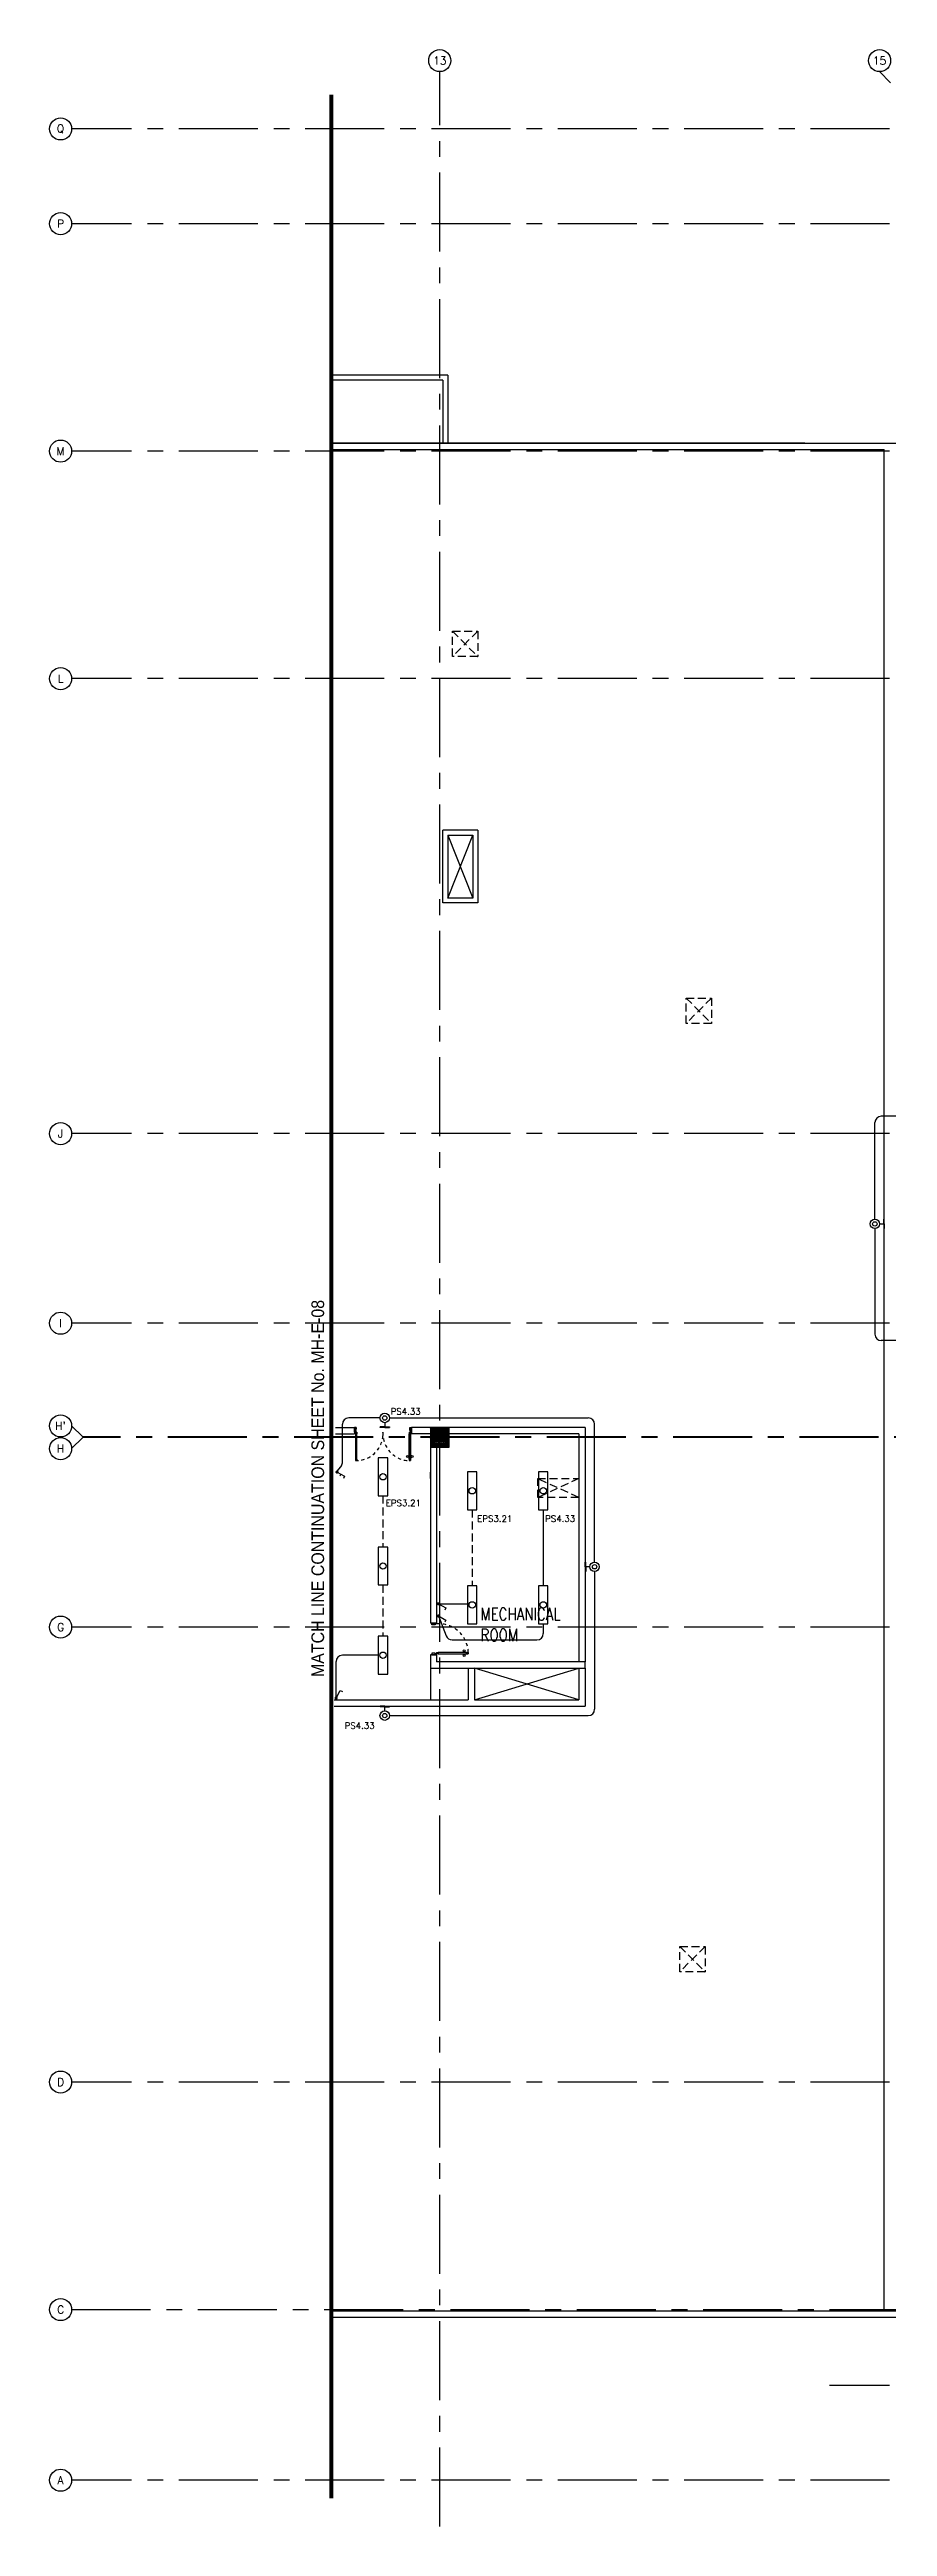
# Model space of a CAD drawing. Extents: x 88800.2 to 88879.5, y 39808.6 to 39887.1.
# Drawn here: x 88800.2 to 88826.7, y 39808.6 to 39887 of the extents above; entities that cross this region are included whole.
import ezdxf
from ezdxf.enums import TextEntityAlignment as Align

# ---------------------------------------------------------------- set-up
doc = ezdxf.new("R2010")
doc.units = 0
doc.header["$MEASUREMENT"] = 0
for name, pattern in [('CENTER2', [1.125, 0.75, -0.125, 0.125, -0.125]), ('CENTERX2', [4, 2.5, -0.5, 0.5, -0.5]), ('HIDDEN', [0.375, 0.25, -0.125])]:
    doc.linetypes.add(name, pattern=pattern)
doc.layers.get('0').update_dxf_attribs({"color": 9, "linetype": 'CONTINUOUS'})
for name, color, linetype in [('AX', 9, 'CONTINUOUS'), ('AX-CR', 7, 'CONTINUOUS'), ('AX-TXT', 6, 'CONTINUOUS'), ('AXES', 11, 'CENTERX2'), ('COL', 9, 'CONTINUOUS'), ('DOOR', 9, 'CONTINUOUS'), ('E-CLINE', 2, 'CONTINUOUS'), ('E-HLINE', 2, 'HIDDEN'), ('E-LEGEND', 3, 'CONTINUOUS'), ('E-LI', 4, 'CONTINUOUS'), ('E-LITE', 4, 'CONTINUOUS'), ('E-SWITCH', 4, 'CONTINUOUS'), ('E-TRXT', 4, 'CONTINUOUS'), ('ELEV', 2, 'CONTINUOUS'), ('HAT', 9, 'CONTINUOUS'), ('PROJ-L', 9, 'CONTINUOUS'), ('ROOF', 9, 'CONTINUOUS'), ('SHAFT', 9, 'CONTINUOUS'), ('TXT', 6, 'CONTINUOUS'), ('TXT1', 2, 'CONTINUOUS'), ('WALL', 9, 'CONTINUOUS')]:
    doc.layers.add(name, color=color, linetype=linetype)
doc.styles.add('ROMANS', font='ROMANS.shx')
doc.styles.add('TTXT', font='ARIAL.TTF', dxfattribs={"width": 0.6})

# ---------------------------------------------------------------- blocks, each defined once
blk = doc.blocks.new('AXL')
at = {"layer": 'AX-CR'}
blk.add_circle((-350, 0), 350, dxfattribs=at)
at = {"layer": 'AX-TXT', "style": 'ROMANS'}
blk.add_attdef('AX', text='', height=250, dxfattribs=at).set_placement((-350, 0), align=Align.MIDDLE)
blk = doc.blocks.new('STL-DR')
at = {"layer": 'DOOR', "color": 0, "linetype": 'ByBlock'}
blk.add_line((0, -150), (0, 0), dxfattribs=at)
at = {"layer": 'DOOR', "linetype": 'ByBlock'}
for p, q in [((50, 0), (0, 0)), ((50, -100), (50, 0)), ((0, -150), (25, -150)), ((25, -150), (25, -100)), ((25, -100), (50, -100)), ((25, -200), (25, -150)), ((75, -150), (25, -150)), ((25, -200), (25, -1100)), ((75, -200), (25, -200)), ((75, -150), (75, -200)), ((75, -1100), (75, -200)), ((950, 0), (1000, 0)), ((950, -100), (950, 0)), ((975, -100), (950, -100)), ((975, -150), (975, -100)), ((1000, -150), (975, -150)), ((1000, 0), (1000, -150)), ((9, -1055), (9, -990)), ((18, -990), (9, -990)), ((18, -1055), (9, -1055)), ((25, -978), (18, -978)), ((18, -978), (18, -1068)), ((18, -1055), (18, -990)), ((25, -1068), (18, -1068)), ((25, -1100), (25, -1150)), ((25, -1100), (75, -1100)), ((75, -1150), (25, -1150)), ((25, -1150), (75, -1150)), ((75, -978), (82, -978)), ((75, -1068), (82, -1068)), ((75, -1100), (75, -1150)), ((82, -978), (82, -1068)), ((82, -1055), (82, -990)), ((82, -990), (91, -990)), ((82, -1055), (91, -1055)), ((91, -1055), (91, -990))]:
    blk.add_line(p, q, dxfattribs=at)
for centre in [(-24, -1023), (124, -1023)]:
    blk.add_circle(centre, 32.4, dxfattribs=at)
at = {"layer": 'DOOR', "linetype": 'HIDDEN', "ltscale": 0.5}
blk.add_arc((50, -223), 928, 271.54399, 4.48155, dxfattribs=at)
at = {"layer": 'WALL'}
for p, q in [((0, 0), (0, -150)), ((0, 0), (0, -150)), ((1000, 0), (1000, -150))]:
    blk.add_line(p, q, dxfattribs=at)
blk = doc.blocks.new('AXU')
at = {"layer": 'AX-CR'}
blk.add_circle((0, 350), 350, dxfattribs=at)
at = {"layer": 'AX-TXT', "style": 'ROMANS'}
blk.add_attdef('AX', text='', height=250, dxfattribs=at).set_placement((0, 350), align=Align.MIDDLE)
blk = doc.blocks.new('C5')
at = {"layer": 'HAT', "linetype": 'ByBlock'}
h = blk.add_hatch(dxfattribs=at)
h.set_pattern_fill('ANSI31', color=256, scale=300, style=0)
h.set_pattern_definition([(45, (-223356.182, -51411.005), (-26.516504, 26.516504), [])])
h.paths.add_polyline_path([(300, 300), (0, 300), (0, 0), (300, 0)])
h.paths.add_polyline_path([(600, 300), (300, 300), (300, 0), (600, 0)])
at = {"layer": 'COL'}
blk.add_lwpolyline([(600, 300), (0, 300), (0, 0), (600, 0)], close=True, dxfattribs=at)
blk = doc.blocks.new('A$C272A55A0')
at = {"layer": 'DOOR', "color": 0, "linetype": 'ByBlock'}
for p, q in [((0, 900), (0, 1050)), ((50, 1050), (0, 1050)), ((0, 900), (25, 900)), ((25, 950), (50, 950)), ((25, 900), (25, 950)), ((75, 900), (25, 900)), ((25, 850), (25, 900)), ((42, 850), (25, 850)), ((58, 870), (42, 870)), ((42, 870), (42, 850)), ((50, 950), (50, 1050)), ((58, 850), (58, 870)), ((75, 850), (58, 850)), ((75, 900), (75, 850)), ((1725, 900), (1775, 900)), ((1725, 900), (1725, 850)), ((1725, 850), (1742, 850)), ((1742, 870), (1758, 870)), ((1742, 850), (1742, 870)), ((1750, 950), (1750, 1050)), ((1750, 1050), (1800, 1050)), ((1775, 950), (1750, 950)), ((1758, 870), (1758, 850)), ((1758, 850), (1775, 850)), ((1775, 900), (1775, 950)), ((1800, 900), (1775, 900)), ((1775, 850), (1775, 900)), ((1800, 1050), (1800, 900)), ((25, 50), (42, 50)), ((25, 50), (25, 0)), ((25, 0), (75, 0)), ((75, 0), (25, 0)), ((42, 50), (42, 30)), ((42, 30), (58, 30)), ((58, 50), (75, 50)), ((58, 50), (58, 30)), ((75, 50), (75, 0)), ((1718, 160), (1709, 160)), ((1709, 95), (1709, 160)), ((1718, 95), (1709, 95)), ((1725, 173), (1718, 173)), ((1718, 173), (1718, 83)), ((1718, 95), (1718, 160)), ((1725, 83), (1718, 83)), ((1742, 50), (1725, 50)), ((1725, 50), (1725, 0)), ((1775, 0), (1725, 0)), ((1725, 0), (1775, 0)), ((1742, 50), (1742, 30)), ((1758, 30), (1742, 30)), ((1775, 50), (1758, 50)), ((1758, 50), (1758, 30)), ((1775, 173), (1782, 173)), ((1775, 83), (1782, 83)), ((1775, 50), (1775, 0)), ((1782, 173), (1782, 83)), ((1782, 160), (1791, 160)), ((1782, 95), (1782, 160)), ((1782, 95), (1791, 95)), ((1791, 95), (1791, 160))]:
    blk.add_line(p, q, dxfattribs=at)
at = {"layer": 'DOOR', "color": 9, "linetype": 'ByBlock'}
for p, q in [((50, 1050), (0, 1010)), ((50, 1050), (0, 937)), ((50, 1050), (37, 950)), ((1750, 1050), (1800, 1010)), ((1750, 1050), (1800, 937)), ((1750, 1050), (1763, 950))]:
    blk.add_line(p, q, dxfattribs=at)
at = {"layer": 'DOOR', "linetype": 'ByBlock'}
for p, q in [((25, 850), (25, 50)), ((42, 850), (42, 50)), ((58, 850), (58, 50)), ((75, 50), (75, 850)), ((1725, 50), (1725, 850)), ((1742, 850), (1742, 50)), ((1758, 850), (1758, 50)), ((1775, 850), (1775, 50))]:
    blk.add_line(p, q, dxfattribs=at)
at = {"layer": 'DOOR', "color": 0, "linetype": 'ByBlock'}
for centre in [(1676, 128), (1824, 128)]:
    blk.add_circle(centre, 32.4, dxfattribs=at)
at = {"layer": 'DOOR', "color": 9, "linetype": 'ByBlock'}
for centre, radius, start, end in [((50, 1050), 54.4, 203.20738, 270), ((50, 1050), 74.4, 227.77643, 270), ((50, 1050), 94.4, 238.01819, 270), ((50, 1050), 114, 244.08384, 257.37743), ((50, 1050), 134, 248.15985, 259.28002), ((50, 1050), 154, 251.10529, 256.28577), ((50, 1050), 34.4, 180, 270), ((50, 1050), 14.4, 180, 270), ((1750, 1050), 14.4, 270, 0), ((1750, 1050), 34.4, 270, 0), ((1750, 1050), 54.4, 270, 336.79262), ((1750, 1050), 74.4, 270, 312.22357), ((1750, 1050), 94.4, 270, 301.98181), ((1750, 1050), 114, 282.62257, 295.91616), ((1750, 1050), 134, 280.71998, 291.84015), ((1750, 1050), 154, 283.71423, 288.89471)]:
    blk.add_arc(centre, radius, start, end, dxfattribs=at)
at = {"layer": 'DOOR', "linetype": 'HIDDEN', "ltscale": 0.5}
for centre, start, end in [((50, 851), 268.31738, 3.29648), ((1750, 851), 176.70352, 271.68262)]:
    blk.add_arc(centre, 851, start, end, dxfattribs=at)
at = {"layer": 'WALL', "linetype": 'ByBlock'}
blk.add_line((1800, 900), (1800, 1050), dxfattribs=at)
blk = doc.blocks.new('FLS240')
at = {"layer": 'E-LI'}
blk.add_lwpolyline([(-0.6, 0.15), (-0.6, -0.15), (0.6, -0.15), (0.6, 0.15)], close=True, dxfattribs=at)
blk.add_circle((0, 0), 0.1, dxfattribs=at)

msp = doc.modelspace()

# ---------------------------------------------------------------- linework, layer by layer
at = {"layer": 'AXES'}
for p, q in [((88812.53, 39808.567), (88812.53, 39886.264)), ((88826.806, 39885.914), (88826.456, 39886.264)), ((88878.77, 39884.452), (88800.871, 39884.452)), ((88878.77, 39881.452), (88800.871, 39881.452)), ((88878.77, 39874.252), (88800.871, 39874.252)), ((88878.77, 39867.052), (88800.871, 39867.052)), ((88878.77, 39852.652), (88800.871, 39852.652)), ((88878.77, 39846.652), (88800.871, 39846.652)), ((88801.221, 39843.052), (88800.871, 39843.402)), ((88801.221, 39843.032), (88800.871, 39842.682)), ((88878.42, 39843.052), (88801.221, 39843.052)), ((88878.42, 39843.032), (88801.221, 39843.032)), ((88878.77, 39837.032), (88800.871, 39837.032)), ((88878.77, 39822.632), (88800.871, 39822.632)), ((88800.871, 39815.432), (88878.77, 39815.432)), ((88878.77, 39813.032), (88824.866, 39813.032)), ((88878.77, 39810.032), (88800.871, 39810.032))]:
    msp.add_line(p, q, dxfattribs=at)
at = {"layer": 'COL'}
for p, q in [((88812.23, 39835.732), (88817.13, 39835.732)), ((88817.13, 39835.932), (88812.43, 39835.932)), ((88817.13, 39835.732), (88817.13, 39835.932)), ((88809.18, 39834.732), (88813.43, 39834.732)), ((88809.18, 39834.532), (88813.43, 39834.532))]:
    msp.add_line(p, q, dxfattribs=at)
msp.add_lwpolyline([(88817.13, 39835.732), (88817.13, 39835.932)], dxfattribs=at)
at = {"layer": 'E-CLINE', "color": 4}
for p, q in [((88826.306, 39849.944), (88826.306, 39853.002)), ((88831.733, 39853.202), (88826.506, 39853.202)), ((88826.306, 39849.644), (88826.306, 39846.301)), ((88831.733, 39846.101), (88826.506, 39846.101)), ((88810.936, 39843.652), (88817.231, 39843.652)), ((88817.431, 39839.092), (88817.431, 39843.452)), ((88817.431, 39838.792), (88817.431, 39834.431)), ((88810.936, 39834.231), (88817.231, 39834.231))]:
    msp.add_line(p, q, dxfattribs=at)
for centre, start, end in [((88826.506, 39853.002), 90, 180), ((88826.506, 39846.301), 180, 270), ((88817.231, 39843.452), 0, 90), ((88817.231, 39834.431), 270, 0)]:
    msp.add_arc(centre, 0.2, start, end, dxfattribs=at)
at = {"layer": 'E-HLINE', "color": 4}
for p, q in [((88810.73, 39841.19), (88810.73, 39839.567)), ((88813.555, 39840.747), (88813.555, 39838.337)), ((88810.73, 39838.367), (88810.73, 39836.743))]:
    msp.add_line(p, q, dxfattribs=at)
at = {"layer": 'E-LEGEND', "color": 4}
for p, q in [((88826.606, 39849.943), (88826.587, 39849.943)), ((88810.638, 39843.352), (88810.638, 39843.371)), ((88817.13, 39839.09), (88817.149, 39839.09)), ((88810.638, 39834.532), (88810.638, 39834.513))]:
    msp.add_line(p, q, dxfattribs=at)
for centre, radius in [((88826.306, 39849.794), 0.15), ((88826.306, 39849.794), 0.0701), ((88810.786, 39843.652), 0.15), ((88810.786, 39843.652), 0.0701), ((88817.431, 39838.942), 0.15), ((88817.431, 39838.942), 0.0701), ((88810.786, 39834.231), 0.15), ((88810.786, 39834.231), 0.0701)]:
    msp.add_circle(centre, radius, dxfattribs=at)
at = {"layer": 'E-LITE', "color": 4}
for p, q in [((88826.456, 39849.794), (88826.587, 39849.794)), ((88826.587, 39849.794), (88826.587, 39849.943)), ((88826.587, 39849.794), (88826.587, 39849.646)), ((88826.587, 39849.646), (88826.606, 39849.646)), ((88826.606, 39849.794), (88826.606, 39849.943)), ((88826.606, 39849.794), (88826.606, 39849.646)), ((88810.786, 39843.371), (88810.638, 39843.371)), ((88810.786, 39843.352), (88810.638, 39843.352)), ((88810.786, 39843.502), (88810.786, 39843.371)), ((88810.786, 39843.371), (88810.934, 39843.371)), ((88810.786, 39843.352), (88810.934, 39843.352)), ((88810.934, 39843.371), (88810.934, 39843.352)), ((88817.13, 39838.942), (88817.13, 39839.09)), ((88817.13, 39838.942), (88817.13, 39838.793)), ((88817.149, 39838.793), (88817.13, 39838.793)), ((88817.149, 39838.942), (88817.149, 39839.09)), ((88817.281, 39838.942), (88817.149, 39838.942)), ((88817.149, 39838.942), (88817.149, 39838.793)), ((88810.786, 39834.532), (88810.638, 39834.532)), ((88810.786, 39834.513), (88810.638, 39834.513)), ((88810.786, 39834.532), (88810.934, 39834.532)), ((88810.786, 39834.381), (88810.786, 39834.513)), ((88810.786, 39834.513), (88810.934, 39834.513)), ((88810.934, 39834.513), (88810.934, 39834.532))]:
    msp.add_line(p, q, dxfattribs=at)
at = {"layer": 'E-SWITCH', "linetype": 'Continuous'}
for p, q in [((88809.445, 39842.237), (88809.445, 39843.452)), ((88810.636, 39843.652), (88809.645, 39843.652)), ((88809.275, 39841.963), (88809.397, 39842.107)), ((88815.805, 39840.747), (88815.805, 39838.337)), ((88812.461, 39837.772), (88813.405, 39837.772)), ((88812.486, 39837.385), (88812.732, 39836.754)), ((88815.805, 39837.137), (88815.805, 39836.827)), ((88812.919, 39836.627), (88815.605, 39836.627)), ((88809.246, 39834.787), (88809.246, 39835.943)), ((88810.58, 39836.143), (88809.446, 39836.143))]:
    msp.add_line(p, q, dxfattribs=at)
at = {"layer": 'E-SWITCH', "color": 4}
for p, q in [((88809.275, 39841.938), (88809.515, 39841.805)), ((88809.395, 39841.872), (88809.359, 39841.806)), ((88809.515, 39841.805), (88809.479, 39841.74)), ((88812.486, 39837.772), (88812.726, 39837.639)), ((88812.486, 39837.385), (88812.726, 39837.252)), ((88812.726, 39837.639), (88812.69, 39837.573)), ((88812.726, 39837.252), (88812.69, 39837.187)), ((88809.246, 39834.787), (88809.379, 39835.028)), ((88809.379, 39835.028), (88809.445, 39834.992))]:
    msp.add_line(p, q, dxfattribs=at)
at = {"layer": 'E-SWITCH', "color": 4, "const_width": 0.05}
for points in [[(88809.253, 39841.95, 1), (88809.296, 39841.926, 1)], [(88812.464, 39837.784, 1), (88812.507, 39837.759, 1)], [(88812.464, 39837.397, 1), (88812.507, 39837.373, 1)], [(88809.234, 39834.765, 1), (88809.258, 39834.809, 1)]]:
    msp.add_lwpolyline(points, format="xyb", close=True, dxfattribs=at)
at = {"layer": 'E-SWITCH', "linetype": 'Continuous'}
for centre, start, end in [((88809.645, 39843.452), 90, 180), ((88809.245, 39842.237), 319.57653, 0), ((88812.919, 39836.827), 201.35204, 270), ((88815.605, 39836.827), 270, 0), ((88809.446, 39835.943), 90, 180)]:
    msp.add_arc(centre, 0.2, start, end, dxfattribs=at)
at = {"layer": 'ELEV', "linetype": 'CENTER2', "const_width": 0.12}
msp.add_lwpolyline([(88809.096, 39809.46), (88809.096, 39885.531)], dxfattribs=at)
at = {"layer": 'PROJ-L', "linetype": 'Continuous'}
for p, q in [((88812.78, 39876.652), (88809.096, 39876.652)), ((88812.78, 39876.652), (88809.096, 39876.652)), ((88812.63, 39876.502), (88809.096, 39876.502)), ((88812.63, 39876.502), (88809.096, 39876.502)), ((88812.63, 39876.502), (88812.63, 39874.502)), ((88812.63, 39876.502), (88812.63, 39874.502)), ((88812.78, 39876.652), (88812.78, 39874.502)), ((88812.78, 39876.652), (88812.78, 39874.502))]:
    msp.add_line(p, q, dxfattribs=at)
at = {"layer": 'ROOF'}
for p, q in [((88824.085, 39874.502), (88809.096, 39874.502)), ((88809.096, 39874.502), (88827.971, 39874.502)), ((88809.096, 39874.302), (88826.606, 39874.302)), ((88826.606, 39815.382), (88826.606, 39874.302))]:
    msp.add_line(p, q, dxfattribs=at)
at = {"layer": 'ROOF', "linetype": 'Continuous'}
msp.add_line((88812.23, 39835.732), (88812.23, 39834.732), dxfattribs=at)
at = {"layer": 'ROOF', "color": 0, "linetype": 'Continuous'}
for p, q in [((88827.971, 39815.382), (88809.096, 39815.382)), ((88827.971, 39815.182), (88809.096, 39815.182))]:
    msp.add_line(p, q, dxfattribs=at)
at = {"layer": 'SHAFT', "linetype": 'HIDDEN'}
for p, q in [((88812.93, 39868.552), (88813.73, 39867.752)), ((88813.73, 39868.552), (88812.93, 39867.752)), ((88820.33, 39856.942), (88821.13, 39856.142)), ((88821.13, 39856.942), (88820.33, 39856.142)), ((88816.93, 39841.732), (88815.63, 39841.132)), ((88816.93, 39841.132), (88815.63, 39841.732)), ((88820.13, 39826.922), (88820.93, 39826.122)), ((88820.93, 39826.922), (88820.13, 39826.122)), ((88820.13, 39826.922), (88820.93, 39826.922)), ((88820.13, 39826.122), (88820.13, 39826.922)), ((88820.93, 39826.922), (88820.93, 39826.122)), ((88820.93, 39826.122), (88820.13, 39826.122))]:
    msp.add_line(p, q, dxfattribs=at)
at = {"layer": 'SHAFT'}
for p, q in [((88812.78, 39860.102), (88813.58, 39862.102)), ((88812.78, 39862.102), (88813.58, 39860.102)), ((88816.93, 39834.732), (88813.63, 39835.732)), ((88813.63, 39834.732), (88816.93, 39835.732))]:
    msp.add_line(p, q, dxfattribs=at)
at = {"layer": 'SHAFT', "linetype": 'HIDDEN'}
for points in [[(88812.93, 39868.552), (88813.73, 39868.552), (88813.73, 39867.752), (88812.93, 39867.752)], [(88820.33, 39856.942), (88821.13, 39856.942), (88821.13, 39856.142), (88820.33, 39856.142)], [(88815.63, 39841.732), (88816.93, 39841.732), (88816.93, 39841.132), (88815.63, 39841.132)]]:
    msp.add_lwpolyline(points, close=True, dxfattribs=at)
at = {"layer": 'WALL'}
for p, q in [((88813.73, 39862.252), (88812.63, 39862.252)), ((88812.63, 39859.952), (88812.63, 39862.252)), ((88812.78, 39862.102), (88812.78, 39860.102)), ((88812.78, 39862.102), (88813.58, 39862.102)), ((88813.58, 39862.102), (88813.58, 39860.102)), ((88813.73, 39862.252), (88813.73, 39859.952)), ((88813.73, 39859.952), (88812.63, 39859.952)), ((88813.58, 39860.102), (88812.78, 39860.102)), ((88817.13, 39843.352), (88812.83, 39843.352)), ((88817.13, 39843.352), (88817.13, 39841.132)), ((88812.23, 39842.732), (88812.23, 39837.157)), ((88812.43, 39842.732), (88812.43, 39837.157)), ((88816.93, 39843.152), (88812.83, 39843.152)), ((88816.93, 39843.152), (88816.93, 39841.132)), ((88812.23, 39841.732), (88812.23, 39841.932)), ((88812.23, 39841.732), (88812.23, 39841.932)), ((88812.23, 39841.732), (88812.23, 39841.932)), ((88816.93, 39841.132), (88816.93, 39835.932)), ((88817.13, 39841.132), (88817.13, 39835.932)), ((88812.43, 39837.157), (88812.23, 39837.157)), ((88812.23, 39836.157), (88812.23, 39835.957)), ((88812.43, 39836.157), (88812.23, 39836.157)), ((88812.23, 39836.157), (88812.23, 39835.732)), ((88812.43, 39836.157), (88812.43, 39835.957)), ((88812.43, 39836.157), (88812.43, 39835.932)), ((88813.43, 39835.732), (88813.43, 39834.732)), ((88813.43, 39835.732), (88813.43, 39834.732)), ((88813.63, 39835.732), (88813.63, 39834.732)), ((88813.63, 39835.732), (88813.63, 39834.732)), ((88816.93, 39835.732), (88816.93, 39834.732)), ((88816.93, 39835.732), (88816.93, 39834.732)), ((88817.13, 39835.732), (88817.13, 39834.532)), ((88809.18, 39834.732), (88813.13, 39834.732)), ((88810.73, 39834.732), (88813.13, 39834.732)), ((88810.73, 39834.732), (88813.43, 39834.732)), ((88813.63, 39834.732), (88816.93, 39834.732)), ((88813.63, 39834.732), (88813.994, 39834.732)), ((88809.18, 39834.532), (88813.13, 39834.532)), ((88810.73, 39834.532), (88813.13, 39834.532)), ((88810.73, 39834.532), (88817.13, 39834.532))]:
    msp.add_line(p, q, dxfattribs=at)
at = {"layer": 'WALL', "color": 2, "linetype": 'Continuous'}
for p, q in [((88809.23, 39843.352), (88809.83, 39843.352)), ((88809.83, 39843.352), (88809.83, 39843.152)), ((88812.23, 39843.352), (88811.63, 39843.352)), ((88811.63, 39843.352), (88811.63, 39843.152)), ((88812.23, 39843.352), (88811.63, 39843.352)), ((88811.63, 39843.352), (88811.63, 39843.152)), ((88809.23, 39843.152), (88809.83, 39843.152)), ((88812.23, 39843.152), (88811.63, 39843.152)), ((88812.23, 39843.152), (88811.63, 39843.152))]:
    msp.add_line(p, q, dxfattribs=at)

# ---------------------------------------------------------------- block references
at = {"linetype": 'Continuous', "rotation": 90}
for p in [(88810.73, 39841.79), (88813.555, 39841.347), (88815.805, 39841.347), (88810.73, 39838.967), (88813.555, 39837.737), (88815.805, 39837.737), (88810.73, 39836.143)]:
    msp.add_blockref('FLS240', p, dxfattribs=at)
at = {"layer": 'AX', "xscale": 0.001000000003841706, "yscale": 0.000999999996565748, "zscale": 0.001}
for name, p, values in [('AXU', (88812.53, 39886.264), {'AX': '13'}), ('AXU', (88812.53, 39886.264), {'AX': '13'}), ('AXL', (88800.871, 39884.452), {'AX': 'Q'}), ('AXL', (88800.871, 39881.452), {'AX': 'P'}), ('AXL', (88800.871, 39874.252), {'AX': 'M'}), ('AXL', (88800.871, 39867.052), {'AX': 'L'}), ('AXL', (88800.871, 39852.652), {'AX': 'J'}), ('AXL', (88800.871, 39846.652), {'AX': 'I'}), ('AXL', (88800.871, 39843.402), {'AX': "H'"}), ('AXL', (88800.871, 39842.682), {'AX': 'H'}), ('AXL', (88800.871, 39837.032), {'AX': 'G'}), ('AXL', (88800.871, 39822.632), {'AX': 'D'}), ('AXL', (88800.871, 39815.432), {'AX': 'C'}), ('AXL', (88800.871, 39810.032), {'AX': 'A'})]:
    msp.add_blockref(name, p, dxfattribs=at).add_auto_attribs(values)
at = {"layer": 'AXES', "xscale": 0.001000000003841706, "yscale": 0.000999999996565748, "zscale": 0.001}
for p, values in [((88812.53, 39886.264), {'AX': '13'}), ((88812.53, 39886.264), {'AX': '13'}), ((88826.456, 39886.264), {'AX': '15'})]:
    msp.add_blockref('AXU', p, dxfattribs=at).add_auto_attribs(values)
at = {"layer": 'COL', "xscale": 0.001000000003841706, "yscale": 0.000999999996565748, "zscale": 0.001}
for p in [(88812.23, 39843.052), (88812.23, 39842.732)]:
    msp.add_blockref('C5', p, dxfattribs=at)
at = {"layer": 'DOOR', "color": 0, "linetype": 'ByBlock', "xscale": 0.001000000003841706, "yscale": 0.000999999996565748, "zscale": 0.001}
msp.add_blockref('A$C272A55A0', (88809.83, 39842.301), dxfattribs=at)
at = {"layer": 'DOOR', "color": 1, "xscale": 0.000999999996565748, "yscale": 0.000999999996565748, "zscale": 0.001, "rotation": 90}
msp.add_blockref('STL-DR', (88812.28, 39836.157), dxfattribs=at)

# ---------------------------------------------------------------- texts
at = {"layer": 'E-TRXT', "color": 4, "style": 'ROMANS'}
for s, p in [('PS4.33', (88810.973, 39843.757)), ('EPS3.21', (88810.818, 39840.863)), ('EPS3.21', (88813.715, 39840.364)), ('PS4.33', (88815.864, 39840.364)), ('PS4.33', (88809.516, 39833.814))]:
    msp.add_text(s, height=0.2, dxfattribs=at).set_placement(p)
at = {"layer": 'TXT', "color": 9, "style": 'ROMANS', "width": 0.8}
for s, p in [('MECHANICAL', (88813.821, 39837.249)), ('ROOM', (88813.821, 39836.586))]:
    msp.add_text(s, height=0.3885, dxfattribs=at).set_placement(p)
at = {"layer": 'TXT1', "color": 6, "style": 'TTXT', "width": 0.9}
msp.add_text('MATCH LINE CONTINUATION SHEET No. MH-E-08', height=0.40118, rotation=90, dxfattribs=at).set_placement((88808.866, 39835.451))

doc.saveas('drawing.dxf')
